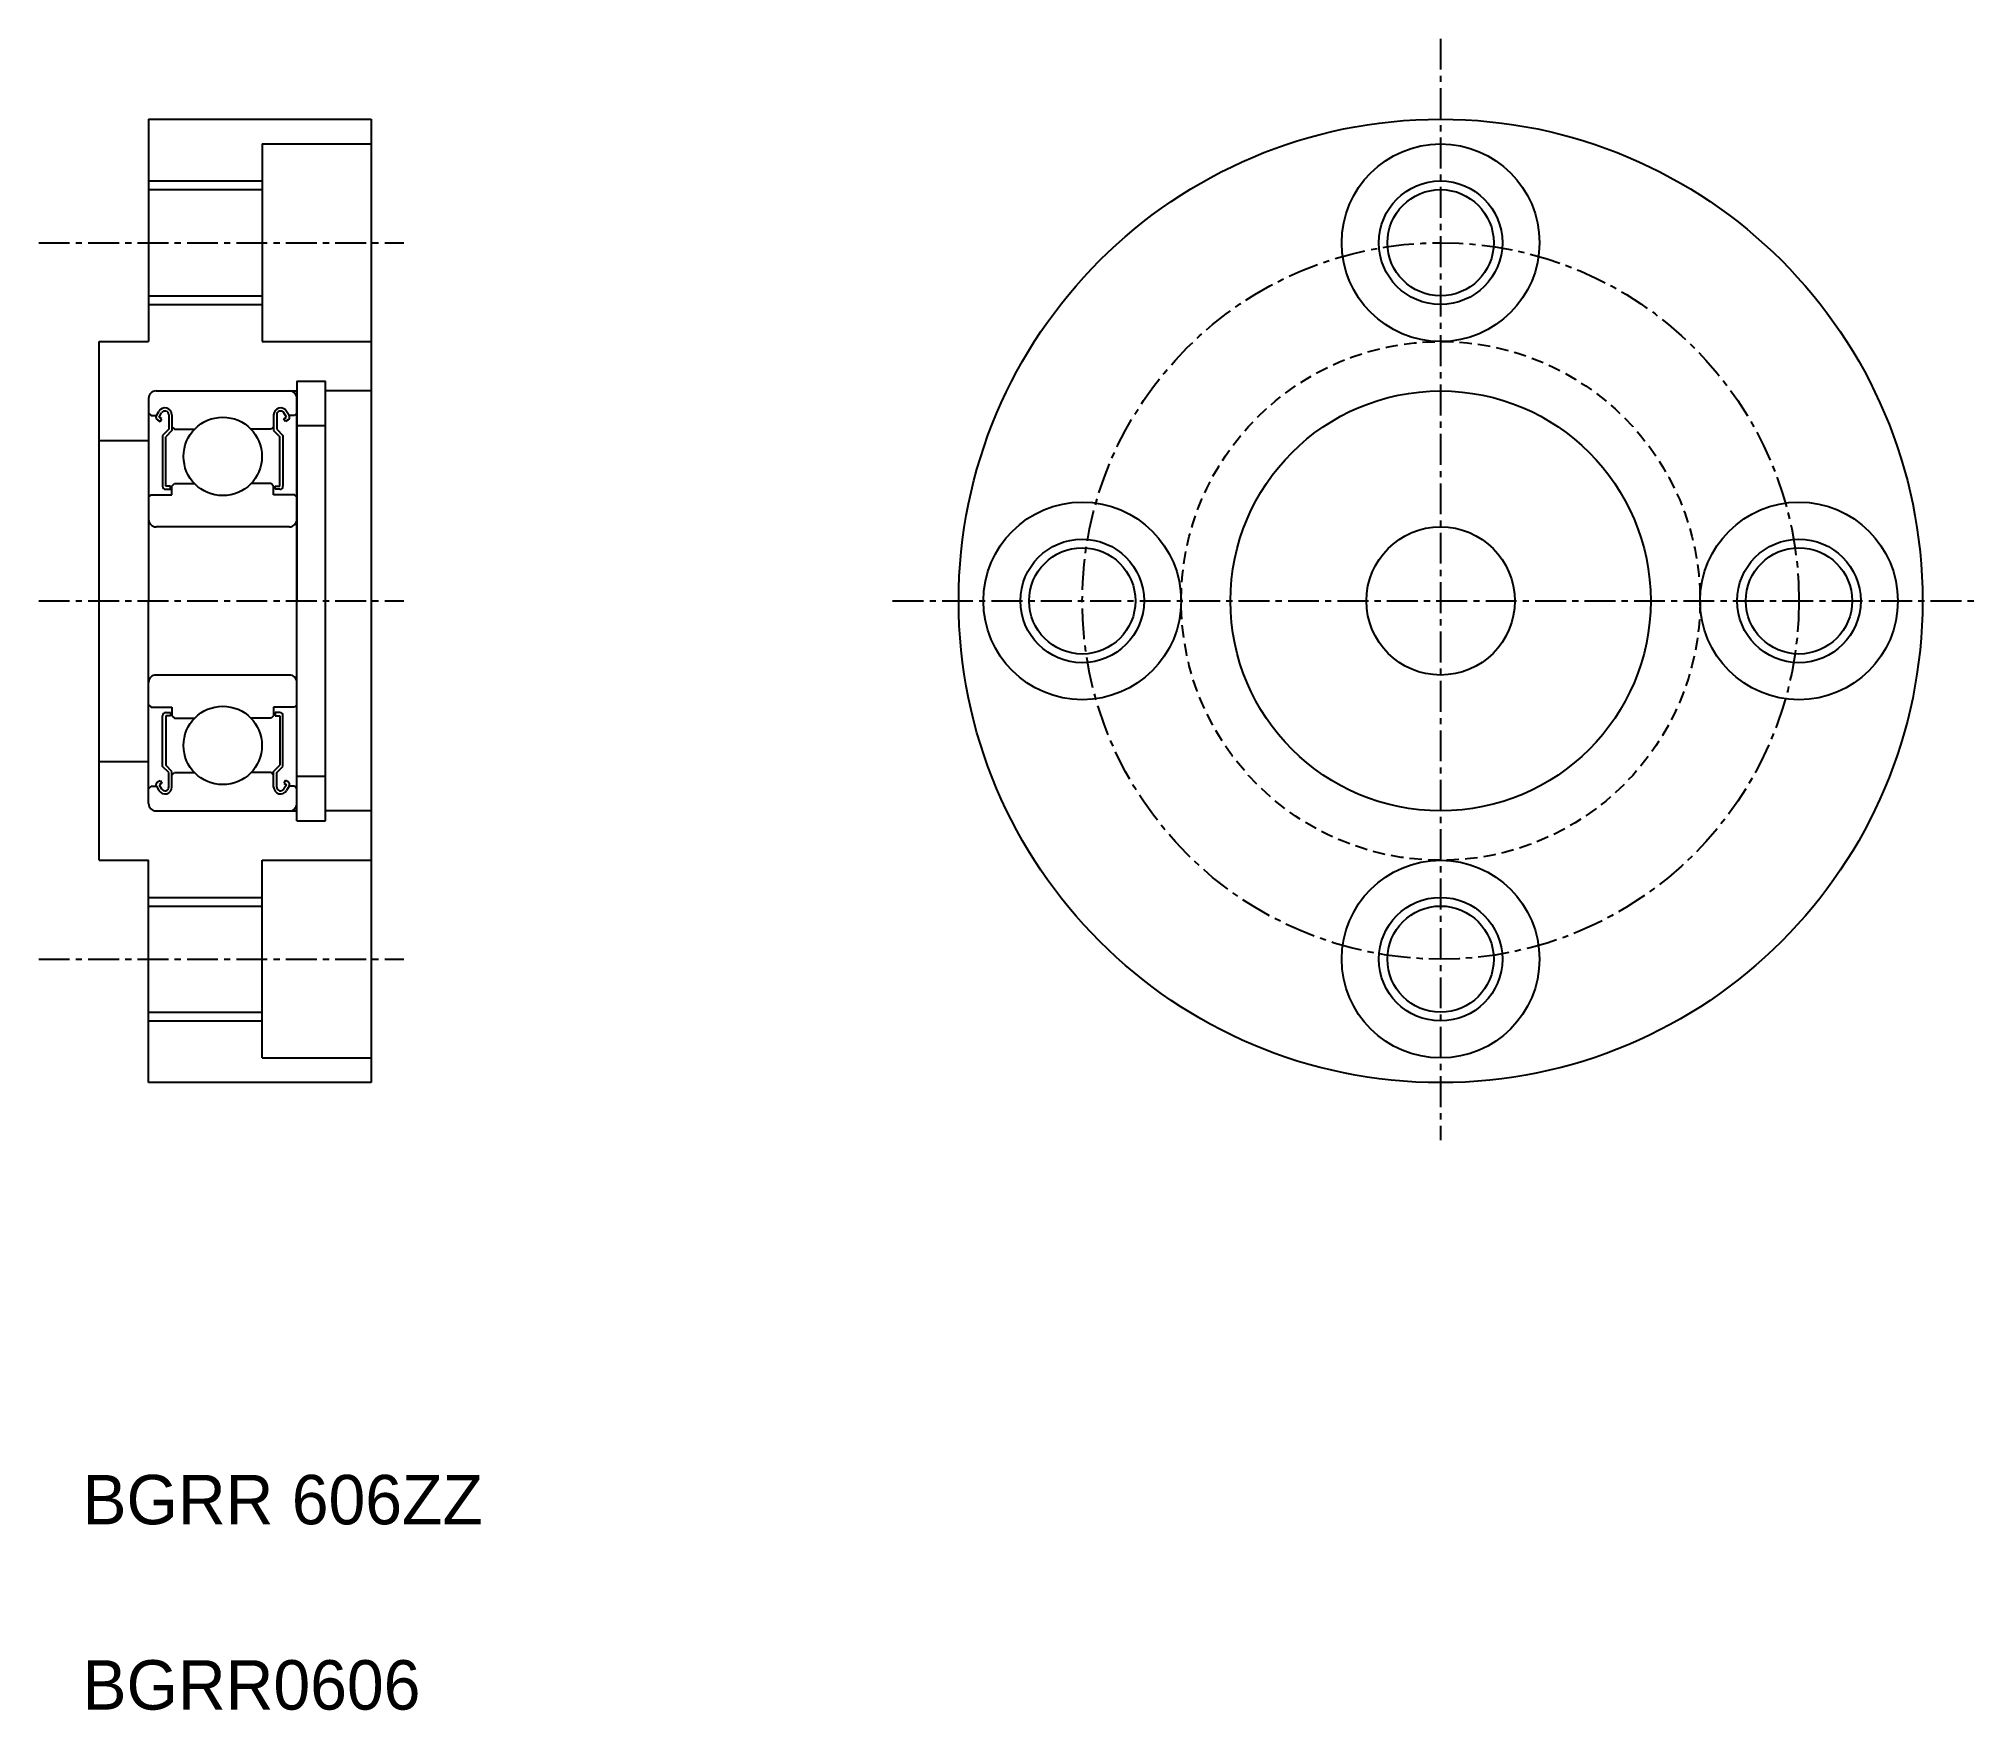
# Model space of a CAD drawing. Extents: x 132 to 210.3, y 89.9 to 157.6.
import ezdxf

# ---------------------------------------------------------------- set-up
doc = ezdxf.new("R2010")
doc.units = 0
doc.linetypes.add('CENTER', pattern=[2, 1.25, -0.25, 0.25, -0.25])
doc.linetypes.add('DASHED', pattern=[0.75, 0.5, -0.25])
doc.layers.get('0').update_dxf_attribs({"linetype": 'CONTINUOUS'})
doc.layers.add('CENTER', color=1, linetype='CENTER')

msp = doc.modelspace()

# ---------------------------------------------------------------- linework, layer by layer
at = {"color": 7, "linetype": 'CONTINUOUS'}
for p, q in [((136.401, 154.35), (145.401, 154.35)), ((136.401, 154.35), (136.401, 145.35)), ((145.401, 154.35), (145.401, 115.35)), ((141.001, 153.35), (141.001, 145.35)), ((141.001, 153.35), (145.401, 153.35)), ((141.001, 152.6), (141.001, 146.1)), ((136.401, 151.5), (141.001, 151.5)), ((136.401, 147.2), (141.001, 147.2)), ((134.401, 124.35), (134.401, 145.35)), ((134.401, 145.35), (136.401, 145.35)), ((141.001, 145.35), (145.401, 145.35)), ((136.701, 143.35), (142.401, 143.35)), ((142.401, 143.75), (142.401, 134.85)), ((142.401, 143.75), (143.561, 143.75)), ((143.561, 125.95), (143.561, 143.75)), ((145.401, 143.35), (143.561, 143.35)), ((136.401, 143.05), (136.401, 134.85)), ((142.401, 125.95), (142.401, 143.25)), ((136.401, 142.45), (136.501, 142.35)), ((136.501, 142.35), (136.715, 142.35)), ((136.715, 142.35), (136.818, 142.523)), ((136.761, 142.178), (136.87, 142.115)), ((136.824, 142.287), (136.926, 142.46)), ((136.933, 142.224), (136.824, 142.287)), ((136.87, 142.115), (136.933, 142.224)), ((137.217, 141.8), (136.966, 141.548)), ((137.217, 142.382), (137.217, 141.8)), ((137.343, 142.382), (137.343, 141.748)), ((137.343, 141.9), (137.443, 141.8)), ((137.443, 141.8), (138.257, 141.8)), ((141.36, 141.8), (140.546, 141.8)), ((141.46, 141.9), (141.36, 141.8)), ((141.46, 142.382), (141.46, 141.748)), ((141.585, 142.382), (141.585, 141.8)), ((141.585, 141.8), (141.836, 141.548)), ((141.87, 142.224), (141.979, 142.287)), ((141.933, 142.115), (141.87, 142.224)), ((141.979, 142.287), (141.876, 142.46)), ((142.042, 142.178), (141.933, 142.115)), ((142.087, 142.35), (141.985, 142.523)), ((142.301, 142.35), (142.087, 142.35)), ((142.401, 142.45), (142.301, 142.35)), ((142.401, 141.95), (143.561, 141.95)), ((134.401, 141.35), (136.401, 141.35)), ((136.966, 141.548), (136.966, 139.495)), ((137.343, 141.748), (137.092, 141.496)), ((137.092, 139.495), (137.092, 141.496)), ((141.46, 141.748), (141.711, 141.496)), ((141.711, 139.495), (141.711, 141.496)), ((141.836, 141.548), (141.836, 139.495)), ((137.28, 139.495), (137.092, 139.495)), ((137.28, 139.37), (137.28, 139.495)), ((137.343, 139.5), (137.443, 139.6)), ((137.343, 139.15), (137.343, 139.5)), ((137.443, 139.6), (138.257, 139.6)), ((141.36, 139.6), (140.546, 139.6)), ((141.46, 139.5), (141.36, 139.6)), ((141.46, 139.15), (141.46, 139.5)), ((141.522, 139.37), (141.522, 139.495)), ((141.522, 139.495), (141.711, 139.495)), ((136.401, 139.05), (136.501, 139.15)), ((136.501, 139.15), (137.343, 139.15)), ((137.092, 139.37), (137.28, 139.37)), ((142.301, 139.15), (141.46, 139.15)), ((141.711, 139.37), (141.522, 139.37)), ((142.401, 139.05), (142.301, 139.15)), ((142.101, 137.85), (136.701, 137.85)), ((134.401, 134.85), (134.401, 134.85)), ((136.401, 126.65), (136.401, 134.85)), ((142.401, 126.65), (142.401, 134.85)), ((142.101, 131.85), (136.701, 131.85)), ((136.401, 130.65), (136.501, 130.55)), ((136.501, 130.55), (137.343, 130.55)), ((136.966, 128.151), (136.966, 130.204)), ((137.092, 130.33), (137.28, 130.33)), ((137.092, 130.204), (137.092, 128.203)), ((137.28, 130.204), (137.092, 130.204)), ((137.28, 130.33), (137.28, 130.204)), ((137.343, 130.55), (137.343, 130.2)), ((137.343, 130.2), (137.443, 130.1)), ((137.443, 130.1), (138.257, 130.1)), ((141.36, 130.1), (140.546, 130.1)), ((141.46, 130.2), (141.36, 130.1)), ((141.46, 130.55), (141.46, 130.2)), ((142.301, 130.55), (141.46, 130.55)), ((141.522, 130.33), (141.522, 130.204)), ((141.711, 130.33), (141.522, 130.33)), ((141.522, 130.204), (141.711, 130.204)), ((141.711, 130.204), (141.711, 128.203)), ((141.836, 128.151), (141.836, 130.204)), ((142.401, 130.65), (142.301, 130.55)), ((134.401, 129.6), (134.401, 129.6)), ((134.401, 128.35), (136.401, 128.35)), ((137.217, 127.9), (136.966, 128.151)), ((137.343, 127.952), (137.092, 128.203)), ((137.217, 127.317), (137.217, 127.9)), ((137.343, 127.317), (137.343, 127.952)), ((137.343, 127.8), (137.443, 127.9)), ((137.443, 127.9), (138.257, 127.9)), ((141.36, 127.9), (140.546, 127.9)), ((141.46, 127.8), (141.36, 127.9)), ((141.46, 127.952), (141.711, 128.203)), ((141.46, 127.317), (141.46, 127.952)), ((141.585, 127.9), (141.836, 128.151)), ((141.585, 127.317), (141.585, 127.9)), ((142.401, 127.75), (143.561, 127.75)), ((136.401, 127.25), (136.501, 127.35)), ((136.501, 127.35), (136.715, 127.35)), ((136.715, 127.35), (136.818, 127.176)), ((136.761, 127.521), (136.87, 127.584)), ((136.933, 127.475), (136.824, 127.412)), ((136.824, 127.412), (136.926, 127.239)), ((136.87, 127.584), (136.933, 127.475)), ((141.933, 127.584), (141.87, 127.475)), ((141.87, 127.475), (141.979, 127.412)), ((141.979, 127.412), (141.876, 127.239)), ((142.042, 127.521), (141.933, 127.584)), ((142.087, 127.35), (141.985, 127.176)), ((142.301, 127.35), (142.087, 127.35)), ((142.401, 127.25), (142.301, 127.35)), ((136.701, 126.35), (142.401, 126.35)), ((145.401, 126.35), (143.561, 126.35)), ((142.401, 125.95), (143.561, 125.95)), ((134.401, 124.35), (136.401, 124.35)), ((136.401, 115.35), (136.401, 124.35)), ((141.001, 116.35), (141.001, 124.35)), ((141.001, 124.35), (145.401, 124.35)), ((141.001, 117.1), (141.001, 123.6)), ((136.401, 122.5), (141.001, 122.5)), ((136.401, 118.2), (141.001, 118.2)), ((141.001, 116.35), (145.401, 116.35)), ((145.401, 115.35), (136.401, 115.35))]:
    msp.add_line(p, q, dxfattribs=at)
at = {"color": 3, "linetype": 'CONTINUOUS'}
for p, q in [((136.401, 151.85), (141.001, 151.85)), ((136.401, 146.85), (141.001, 146.85)), ((136.401, 122.85), (141.001, 122.85)), ((136.401, 117.85), (141.001, 117.85))]:
    msp.add_line(p, q, dxfattribs=at)
at = {"color": 7, "linetype": 'CONTINUOUS'}
for centre, radius in [((188.679, 134.85), 19.5), ((188.679, 149.35), 4), ((188.679, 149.35), 2.15), ((188.679, 134.85), 8.5), ((139.401, 140.7), 1.587), ((174.179, 134.85), 4), ((203.179, 134.85), 4), ((188.679, 134.85), 3), ((174.179, 134.85), 2.15), ((203.179, 134.85), 2.15), ((139.401, 129), 1.587), ((188.679, 120.35), 4), ((188.679, 120.35), 2.15)]:
    msp.add_circle(centre, radius, dxfattribs=at)
at = {"color": 3, "linetype": 'CONTINUOUS'}
for centre in [(188.679, 149.35), (174.179, 134.85), (203.179, 134.85), (188.679, 120.35)]:
    msp.add_circle(centre, 2.5, dxfattribs=at)
at = {"color": 3, "linetype": 'DASHED'}
msp.add_circle((188.679, 134.85), 10.5, dxfattribs=at)
at = {"color": 7, "linetype": 'CONTINUOUS'}
for centre, radius, start, end in [((136.701, 143.05), 0.3, 90, 180), ((142.101, 143.05), 0.3, 0, 90), ((137.062, 142.382), 0.282, 0, 150.00169), ((141.741, 142.382), 0.282, 29.99831, 180), ((136.824, 142.287), 0.126, 149.99264, 240.00259), ((137.062, 142.382), 0.156, 0, 150.00191), ((141.741, 142.382), 0.156, 29.99809, 180), ((141.979, 142.287), 0.126, 299.99741, 30.00736), ((137.092, 139.495), 0.126, 180.00005, 270.00003), ((141.711, 139.495), 0.126, 269.99997, 359.99995), ((136.701, 138.15), 0.3, 180, 270), ((142.101, 138.15), 0.3, 270, 0), ((136.701, 131.55), 0.3, 90, 180), ((142.101, 131.55), 0.3, 0, 90), ((137.092, 130.204), 0.126, 89.99997, 179.99995), ((141.711, 130.204), 0.126, 0.00005, 90.00003), ((136.824, 127.412), 0.126, 119.99741, 210.00736), ((137.062, 127.317), 0.282, 209.99831, 0), ((137.062, 127.317), 0.156, 209.99809, 0), ((141.741, 127.317), 0.282, 180, 330.00169), ((141.741, 127.317), 0.156, 180, 330.00191), ((141.979, 127.412), 0.126, 329.99264, 60.00259), ((136.701, 126.65), 0.3, 180, 270), ((142.101, 126.65), 0.3, 270, 0)]:
    msp.add_arc(centre, radius, start, end, dxfattribs=at)
at = {"layer": 'CENTER', "color": 1, "linetype": 'CENTER'}
for p, q in [((188.679, 157.609), (188.679, 113.02)), ((131.954, 149.35), (146.732, 149.35)), ((131.954, 134.85), (146.732, 134.85)), ((166.505, 134.85), (210.274, 134.85)), ((131.954, 120.35), (146.732, 120.35))]:
    msp.add_line(p, q, dxfattribs=at)
msp.add_circle((188.679, 134.85), 14.5, dxfattribs=at)

# ---------------------------------------------------------------- texts
at = {"color": 7, "linetype": 'CONTINUOUS'}
for s, p in [('BGRR 606ZZ', (133.723, 97.472)), ('BGRR0606', (133.723, 89.972))]:
    msp.add_text(s, height=2, dxfattribs=at).set_placement(p)

doc.saveas('drawing.dxf')
